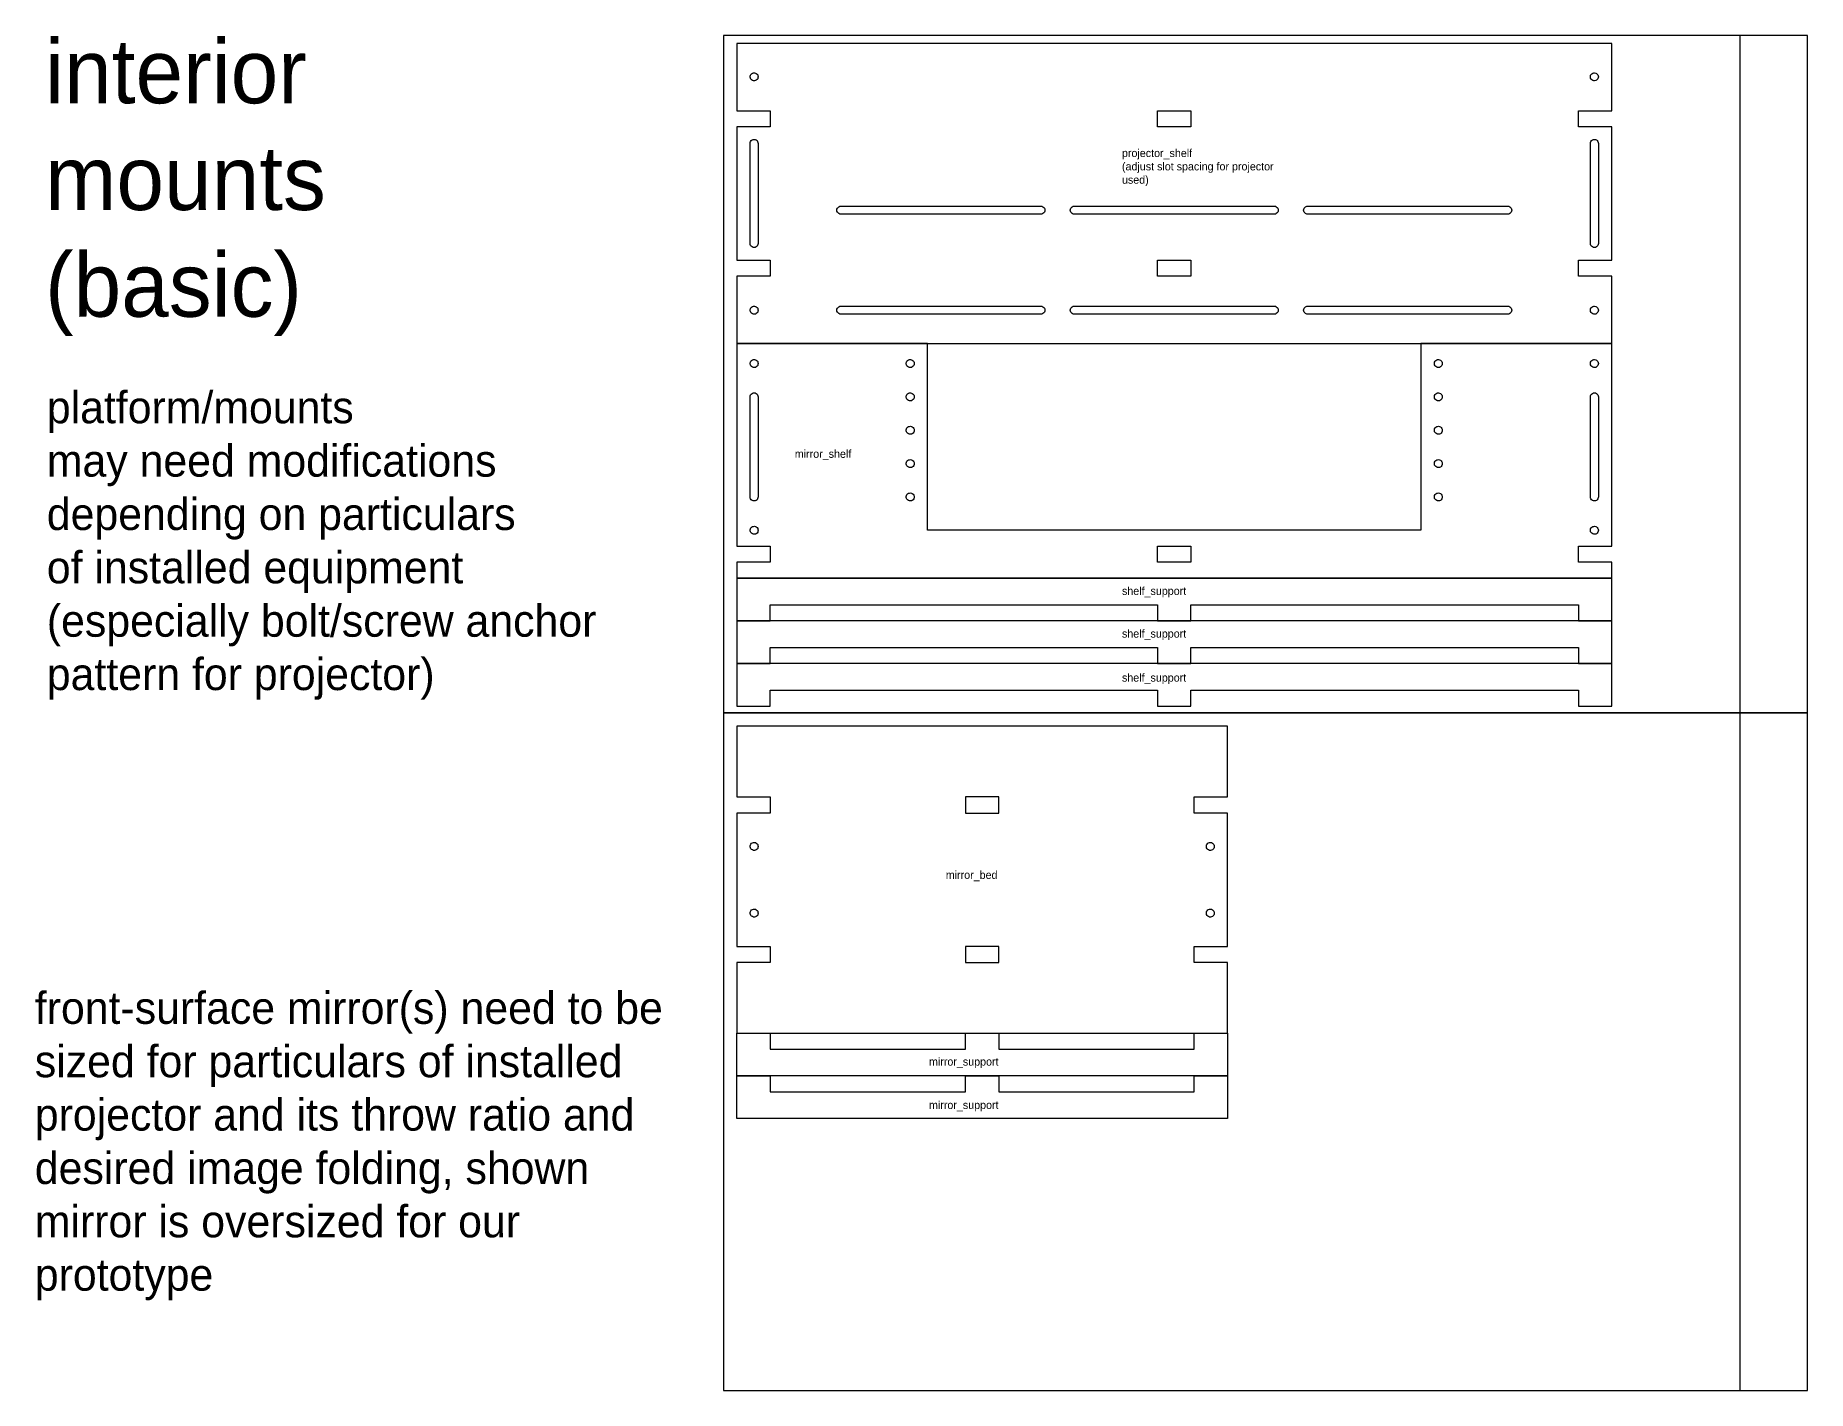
# Model space of a CAD drawing. Header units: millimetres. Extents: x -3535 to 20483, y -3090 to 7277.
# Drawn here: x 4103 to 5432, y 2494 to 3510 of the extents above; entities that cross this region are included whole.
import ezdxf

# ---------------------------------------------------------------- set-up
doc = ezdxf.new("R2010")
doc.units = ezdxf.units.MM
doc.header["$MEASUREMENT"] = 0
doc.layers.add('T_ANNO', color=6, linetype='Continuous', plot=False)
doc.layers.add('T_PART_NAME_NOPRINT', color=7, linetype='Continuous', plot=False)
doc.layers.add('T_CUT_HOLE_6MM', color=5, linetype='Continuous')
doc.layers.add('T_CUT_THRU', color=7, linetype='Continuous')

msp = doc.modelspace()

# ---------------------------------------------------------------- linework, layer by layer
at = {"layer": 'T_ANNO', "color": 5}
for p, q in [((5381.1, 3510.2), (5381.1, 3002.2)), ((5381.1, 3002.2), (5381.1, 2494.2))]:
    msp.add_line(p, q, dxfattribs=at)
at = {"layer": 'T_ANNO'}
for points in [[(4619.1, 3002.2), (5431.9, 3002.2), (5431.9, 3510.2), (4619.1, 3510.2)], [(4619.1, 3002.2), (5431.9, 3002.2), (5431.9, 3510.2), (4619.1, 3510.2)], [(4619.1, 2494.2), (5431.9, 2494.2), (5431.9, 3002.2), (4619.1, 3002.2)], [(4619.1, 2494.2), (5431.9, 2494.2), (5431.9, 3002.2), (4619.1, 3002.2)]]:
    msp.add_lwpolyline(points, close=True, dxfattribs=at)
at = {"layer": 'T_CUT_HOLE_6MM'}
for points in [[(4643.1, 3476.3), (4642.3, 3476.2), (4641.6, 3476.2), (4640.9, 3476.5), (4640.2, 3476.9), (4639.7, 3477.4), (4639.3, 3478.1), (4639.2, 3478.8), (4639.2, 3479.6), (4639.3, 3480.3), (4639.7, 3480.9), (4640.2, 3481.5), (4640.9, 3481.9), (4641.6, 3482.1), (4642.3, 3482.2), (4643.1, 3482), (4643.7, 3481.7), (4644.3, 3481.2), (4644.8, 3480.6), (4645, 3479.9), (4645.1, 3479.2), (4645, 3478.4), (4644.8, 3477.7), (4644.3, 3477.1), (4643.7, 3476.6)], [(5273.1, 3476.3), (5272.3, 3476.2), (5271.6, 3476.2), (5270.9, 3476.5), (5270.2, 3476.9), (5269.7, 3477.4), (5269.3, 3478.1), (5269.2, 3478.8), (5269.2, 3479.6), (5269.3, 3480.3), (5269.7, 3480.9), (5270.2, 3481.5), (5270.9, 3481.9), (5271.6, 3482.1), (5272.3, 3482.2), (5273.1, 3482), (5273.7, 3481.7), (5274.3, 3481.2), (5274.8, 3480.6), (5275, 3479.9), (5275.1, 3479.2), (5275, 3478.4), (5274.8, 3477.7), (5274.3, 3477.1), (5273.7, 3476.6)], [(4643.1, 3301.3), (4642.3, 3301.2), (4641.6, 3301.2), (4640.9, 3301.5), (4640.2, 3301.9), (4639.7, 3302.4), (4639.3, 3303.1), (4639.2, 3303.8), (4639.2, 3304.6), (4639.3, 3305.3), (4639.7, 3305.9), (4640.2, 3306.5), (4640.9, 3306.9), (4641.6, 3307.1), (4642.3, 3307.2), (4643.1, 3307), (4643.7, 3306.7), (4644.3, 3306.2), (4644.8, 3305.6), (4645, 3304.9), (4645.1, 3304.2), (4645, 3303.4), (4644.8, 3302.7), (4644.3, 3302.1), (4643.7, 3301.6)], [(5273.1, 3301.3), (5272.3, 3301.2), (5271.6, 3301.2), (5270.9, 3301.5), (5270.2, 3301.9), (5269.7, 3302.4), (5269.3, 3303.1), (5269.2, 3303.8), (5269.2, 3304.6), (5269.3, 3305.3), (5269.7, 3305.9), (5270.2, 3306.5), (5270.9, 3306.9), (5271.6, 3307.1), (5272.3, 3307.2), (5273.1, 3307), (5273.7, 3306.7), (5274.3, 3306.2), (5274.8, 3305.6), (5275, 3304.9), (5275.1, 3304.2), (5275, 3303.4), (5274.8, 3302.7), (5274.3, 3302.1), (5273.7, 3301.6)], [(4643.1, 3261.3), (4642.3, 3261.2), (4641.6, 3261.2), (4640.9, 3261.5), (4640.2, 3261.9), (4639.7, 3262.4), (4639.3, 3263.1), (4639.2, 3263.8), (4639.2, 3264.6), (4639.3, 3265.3), (4639.7, 3265.9), (4640.2, 3266.5), (4640.9, 3266.9), (4641.6, 3267.1), (4642.3, 3267.2), (4643.1, 3267), (4643.7, 3266.7), (4644.3, 3266.2), (4644.8, 3265.6), (4645, 3264.9), (4645.1, 3264.2), (4645, 3263.4), (4644.8, 3262.7), (4644.3, 3262.1), (4643.7, 3261.6)], [(4760.1, 3261.3), (4759.3, 3261.2), (4758.6, 3261.2), (4757.9, 3261.5), (4757.2, 3261.9), (4756.7, 3262.4), (4756.3, 3263.1), (4756.2, 3263.8), (4756.2, 3264.6), (4756.3, 3265.3), (4756.7, 3265.9), (4757.2, 3266.5), (4757.9, 3266.9), (4758.6, 3267.1), (4759.3, 3267.2), (4760.1, 3267), (4760.7, 3266.7), (4761.3, 3266.2), (4761.8, 3265.6), (4762, 3264.9), (4762.1, 3264.2), (4762, 3263.4), (4761.8, 3262.7), (4761.3, 3262.1), (4760.7, 3261.6)], [(5156.1, 3261.3), (5155.3, 3261.2), (5154.6, 3261.2), (5153.9, 3261.5), (5153.2, 3261.9), (5152.7, 3262.4), (5152.3, 3263.1), (5152.2, 3263.8), (5152.2, 3264.6), (5152.3, 3265.3), (5152.7, 3265.9), (5153.2, 3266.5), (5153.9, 3266.9), (5154.6, 3267.1), (5155.3, 3267.2), (5156.1, 3267), (5156.7, 3266.7), (5157.3, 3266.2), (5157.8, 3265.6), (5158, 3264.9), (5158.1, 3264.2), (5158, 3263.4), (5157.8, 3262.7), (5157.3, 3262.1), (5156.7, 3261.6)], [(5273.1, 3261.3), (5272.3, 3261.2), (5271.6, 3261.2), (5270.9, 3261.5), (5270.2, 3261.9), (5269.7, 3262.4), (5269.3, 3263.1), (5269.2, 3263.8), (5269.2, 3264.6), (5269.3, 3265.3), (5269.7, 3265.9), (5270.2, 3266.5), (5270.9, 3266.9), (5271.6, 3267.1), (5272.3, 3267.2), (5273.1, 3267), (5273.7, 3266.7), (5274.3, 3266.2), (5274.8, 3265.6), (5275, 3264.9), (5275.1, 3264.2), (5275, 3263.4), (5274.8, 3262.7), (5274.3, 3262.1), (5273.7, 3261.6)], [(4760.1, 3236.3), (4759.3, 3236.2), (4758.6, 3236.2), (4757.9, 3236.5), (4757.2, 3236.9), (4756.7, 3237.4), (4756.3, 3238.1), (4756.2, 3238.8), (4756.2, 3239.6), (4756.3, 3240.3), (4756.7, 3240.9), (4757.2, 3241.5), (4757.9, 3241.9), (4758.6, 3242.1), (4759.3, 3242.2), (4760.1, 3242), (4760.7, 3241.7), (4761.3, 3241.2), (4761.8, 3240.6), (4762, 3239.9), (4762.1, 3239.2), (4762, 3238.4), (4761.8, 3237.7), (4761.3, 3237.1), (4760.7, 3236.6)], [(5156.1, 3236.3), (5155.3, 3236.2), (5154.6, 3236.2), (5153.9, 3236.5), (5153.2, 3236.9), (5152.7, 3237.4), (5152.3, 3238.1), (5152.2, 3238.8), (5152.2, 3239.6), (5152.3, 3240.3), (5152.7, 3240.9), (5153.2, 3241.5), (5153.9, 3241.9), (5154.6, 3242.1), (5155.3, 3242.2), (5156.1, 3242), (5156.7, 3241.7), (5157.3, 3241.2), (5157.8, 3240.6), (5158, 3239.9), (5158.1, 3239.2), (5158, 3238.4), (5157.8, 3237.7), (5157.3, 3237.1), (5156.7, 3236.6)], [(4760.1, 3211.3), (4759.3, 3211.2), (4758.6, 3211.2), (4757.9, 3211.5), (4757.2, 3211.9), (4756.7, 3212.4), (4756.3, 3213.1), (4756.2, 3213.8), (4756.2, 3214.6), (4756.3, 3215.3), (4756.7, 3215.9), (4757.2, 3216.5), (4757.9, 3216.9), (4758.6, 3217.1), (4759.3, 3217.2), (4760.1, 3217), (4760.7, 3216.7), (4761.3, 3216.2), (4761.8, 3215.6), (4762, 3214.9), (4762.1, 3214.2), (4762, 3213.4), (4761.8, 3212.7), (4761.3, 3212.1), (4760.7, 3211.6)], [(5156.1, 3211.3), (5155.3, 3211.2), (5154.6, 3211.2), (5153.9, 3211.5), (5153.2, 3211.9), (5152.7, 3212.4), (5152.3, 3213.1), (5152.2, 3213.8), (5152.2, 3214.6), (5152.3, 3215.3), (5152.7, 3215.9), (5153.2, 3216.5), (5153.9, 3216.9), (5154.6, 3217.1), (5155.3, 3217.2), (5156.1, 3217), (5156.7, 3216.7), (5157.3, 3216.2), (5157.8, 3215.6), (5158, 3214.9), (5158.1, 3214.2), (5158, 3213.4), (5157.8, 3212.7), (5157.3, 3212.1), (5156.7, 3211.6)], [(4760.1, 3186.3), (4759.3, 3186.2), (4758.6, 3186.2), (4757.9, 3186.5), (4757.2, 3186.9), (4756.7, 3187.4), (4756.3, 3188.1), (4756.2, 3188.8), (4756.2, 3189.6), (4756.3, 3190.3), (4756.7, 3190.9), (4757.2, 3191.5), (4757.9, 3191.9), (4758.6, 3192.1), (4759.3, 3192.2), (4760.1, 3192), (4760.7, 3191.7), (4761.3, 3191.2), (4761.8, 3190.6), (4762, 3189.9), (4762.1, 3189.2), (4762, 3188.4), (4761.8, 3187.7), (4761.3, 3187.1), (4760.7, 3186.6)], [(5156.1, 3186.3), (5155.3, 3186.2), (5154.6, 3186.2), (5153.9, 3186.5), (5153.2, 3186.9), (5152.7, 3187.4), (5152.3, 3188.1), (5152.2, 3188.8), (5152.2, 3189.6), (5152.3, 3190.3), (5152.7, 3190.9), (5153.2, 3191.5), (5153.9, 3191.9), (5154.6, 3192.1), (5155.3, 3192.2), (5156.1, 3192), (5156.7, 3191.7), (5157.3, 3191.2), (5157.8, 3190.6), (5158, 3189.9), (5158.1, 3189.2), (5158, 3188.4), (5157.8, 3187.7), (5157.3, 3187.1), (5156.7, 3186.6)], [(4760.1, 3161.3), (4759.3, 3161.2), (4758.6, 3161.2), (4757.9, 3161.5), (4757.2, 3161.9), (4756.7, 3162.4), (4756.3, 3163.1), (4756.2, 3163.8), (4756.2, 3164.6), (4756.3, 3165.3), (4756.7, 3165.9), (4757.2, 3166.5), (4757.9, 3166.9), (4758.6, 3167.1), (4759.3, 3167.2), (4760.1, 3167), (4760.7, 3166.7), (4761.3, 3166.2), (4761.8, 3165.6), (4762, 3164.9), (4762.1, 3164.2), (4762, 3163.4), (4761.8, 3162.7), (4761.3, 3162.1), (4760.7, 3161.6)], [(5156.1, 3161.3), (5155.3, 3161.2), (5154.6, 3161.2), (5153.9, 3161.5), (5153.2, 3161.9), (5152.7, 3162.4), (5152.3, 3163.1), (5152.2, 3163.8), (5152.2, 3164.6), (5152.3, 3165.3), (5152.7, 3165.9), (5153.2, 3166.5), (5153.9, 3166.9), (5154.6, 3167.1), (5155.3, 3167.2), (5156.1, 3167), (5156.7, 3166.7), (5157.3, 3166.2), (5157.8, 3165.6), (5158, 3164.9), (5158.1, 3164.2), (5158, 3163.4), (5157.8, 3162.7), (5157.3, 3162.1), (5156.7, 3161.6)], [(4643.1, 3136.3), (4642.3, 3136.2), (4641.6, 3136.2), (4640.9, 3136.5), (4640.2, 3136.9), (4639.7, 3137.4), (4639.3, 3138.1), (4639.2, 3138.8), (4639.2, 3139.6), (4639.3, 3140.3), (4639.7, 3140.9), (4640.2, 3141.5), (4640.9, 3141.9), (4641.6, 3142.1), (4642.3, 3142.2), (4643.1, 3142), (4643.7, 3141.7), (4644.3, 3141.2), (4644.8, 3140.6), (4645, 3139.9), (4645.1, 3139.2), (4645, 3138.4), (4644.8, 3137.7), (4644.3, 3137.1), (4643.7, 3136.6)], [(5273.1, 3136.3), (5272.3, 3136.2), (5271.6, 3136.2), (5270.9, 3136.5), (5270.2, 3136.9), (5269.7, 3137.4), (5269.3, 3138.1), (5269.2, 3138.8), (5269.2, 3139.6), (5269.3, 3140.3), (5269.7, 3140.9), (5270.2, 3141.5), (5270.9, 3141.9), (5271.6, 3142.1), (5272.3, 3142.2), (5273.1, 3142), (5273.7, 3141.7), (5274.3, 3141.2), (5274.8, 3140.6), (5275, 3139.9), (5275.1, 3139.2), (5275, 3138.4), (5274.8, 3137.7), (5274.3, 3137.1), (5273.7, 3136.6)], [(4643.1, 2899.3), (4642.3, 2899.2), (4641.6, 2899.2), (4640.9, 2899.5), (4640.2, 2899.9), (4639.7, 2900.4), (4639.3, 2901.1), (4639.2, 2901.8), (4639.2, 2902.6), (4639.3, 2903.3), (4639.7, 2903.9), (4640.2, 2904.5), (4640.9, 2904.9), (4641.6, 2905.1), (4642.3, 2905.2), (4643.1, 2905), (4643.7, 2904.7), (4644.3, 2904.2), (4644.8, 2903.6), (4645, 2902.9), (4645.1, 2902.2), (4645, 2901.4), (4644.8, 2900.7), (4644.3, 2900.1), (4643.7, 2899.6)], [(4985.1, 2899.3), (4984.3, 2899.2), (4983.6, 2899.2), (4982.9, 2899.5), (4982.2, 2899.9), (4981.7, 2900.4), (4981.3, 2901.1), (4981.2, 2901.8), (4981.2, 2902.6), (4981.3, 2903.3), (4981.7, 2903.9), (4982.2, 2904.5), (4982.9, 2904.9), (4983.6, 2905.1), (4984.3, 2905.2), (4985.1, 2905), (4985.7, 2904.7), (4986.3, 2904.2), (4986.8, 2903.6), (4987, 2902.9), (4987.1, 2902.2), (4987, 2901.4), (4986.8, 2900.7), (4986.3, 2900.1), (4985.7, 2899.6)], [(4643.1, 2849.3), (4642.3, 2849.2), (4641.6, 2849.2), (4640.9, 2849.5), (4640.2, 2849.9), (4639.7, 2850.4), (4639.3, 2851.1), (4639.2, 2851.8), (4639.2, 2852.6), (4639.3, 2853.3), (4639.7, 2853.9), (4640.2, 2854.5), (4640.9, 2854.9), (4641.6, 2855.1), (4642.3, 2855.2), (4643.1, 2855), (4643.7, 2854.7), (4644.3, 2854.2), (4644.8, 2853.6), (4645, 2852.9), (4645.1, 2852.2), (4645, 2851.4), (4644.8, 2850.7), (4644.3, 2850.1), (4643.7, 2849.6)], [(4985.1, 2849.3), (4984.3, 2849.2), (4983.6, 2849.2), (4982.9, 2849.5), (4982.2, 2849.9), (4981.7, 2850.4), (4981.3, 2851.1), (4981.2, 2851.8), (4981.2, 2852.6), (4981.3, 2853.3), (4981.7, 2853.9), (4982.2, 2854.5), (4982.9, 2854.9), (4983.6, 2855.1), (4984.3, 2855.2), (4985.1, 2855), (4985.7, 2854.7), (4986.3, 2854.2), (4986.8, 2853.6), (4987, 2852.9), (4987.1, 2852.2), (4987, 2851.4), (4986.8, 2850.7), (4986.3, 2850.1), (4985.7, 2849.6)]]:
    msp.add_lwpolyline(points, close=True, dxfattribs=at)
at = {"layer": 'T_CUT_THRU'}
for points in [[(4629.1, 3453.7), (4654.1, 3453.7), (4654.1, 3441.7), (4629.1, 3441.7), (4629.1, 3341.7), (4654.1, 3341.7), (4654.1, 3329.7), (4629.1, 3329.7), (4629.1, 3279.2), (5285.1, 3279.2), (5285.1, 3329.7), (5260.1, 3329.7), (5260.1, 3341.7), (5285.1, 3341.7), (5285.1, 3441.7), (5260.1, 3441.7), (5260.1, 3453.7), (5285.1, 3453.7), (5285.1, 3504.2), (4629.1, 3504.2)], [(4969.6, 3453.7), (4969.6, 3441.7), (4944.6, 3441.7), (4944.6, 3453.7)], [(4645.1, 3429.2), (4645.1, 3354.2), (4645, 3353.4), (4644.7, 3352.7), (4644.3, 3352.1), (4643.6, 3351.6), (4642.9, 3351.3), (4642.1, 3351.2), (4641.4, 3351.3), (4640.6, 3351.6), (4640, 3352.1), (4639.5, 3352.7), (4639.2, 3353.4), (4639.1, 3354.2), (4639.1, 3429.2), (4639.2, 3430), (4639.5, 3430.7), (4640, 3431.3), (4640.6, 3431.8), (4641.4, 3432.1), (4642.1, 3432.2), (4642.9, 3432.1), (4643.6, 3431.8), (4644.3, 3431.3), (4644.7, 3430.7), (4645, 3430)], [(5275.1, 3429.2), (5275.1, 3354.2), (5275, 3353.4), (5274.7, 3352.7), (5274.3, 3352.1), (5273.6, 3351.6), (5272.9, 3351.3), (5272.1, 3351.2), (5271.4, 3351.3), (5270.6, 3351.6), (5270, 3352.1), (5269.5, 3352.7), (5269.2, 3353.4), (5269.1, 3354.2), (5269.1, 3429.2), (5269.2, 3430), (5269.5, 3430.7), (5270, 3431.3), (5270.6, 3431.8), (5271.4, 3432.1), (5272.1, 3432.2), (5272.9, 3432.1), (5273.6, 3431.8), (5274.3, 3431.3), (5274.7, 3430.7), (5275, 3430)], [(4707.1, 3382.2), (4857.1, 3382.2), (4857.9, 3382.1), (4858.6, 3381.8), (4859.3, 3381.3), (4859.7, 3380.7), (4860, 3380), (4860.1, 3379.2), (4860, 3378.4), (4859.7, 3377.7), (4859.3, 3377.1), (4858.6, 3376.6), (4857.9, 3376.3), (4857.1, 3376.2), (4707.1, 3376.2), (4706.4, 3376.3), (4705.6, 3376.6), (4705, 3377.1), (4704.5, 3377.7), (4704.2, 3378.4), (4704.1, 3379.2), (4704.2, 3380), (4704.5, 3380.7), (4705, 3381.3), (4705.6, 3381.8), (4706.4, 3382.1)], [(4882.1, 3382.2), (5032.1, 3382.2), (5032.9, 3382.1), (5033.6, 3381.8), (5034.3, 3381.3), (5034.7, 3380.7), (5035, 3380), (5035.1, 3379.2), (5035, 3378.4), (5034.7, 3377.7), (5034.3, 3377.1), (5033.6, 3376.6), (5032.9, 3376.3), (5032.1, 3376.2), (4882.1, 3376.2), (4881.4, 3376.3), (4880.6, 3376.6), (4880, 3377.1), (4879.5, 3377.7), (4879.2, 3378.4), (4879.1, 3379.2), (4879.2, 3380), (4879.5, 3380.7), (4880, 3381.3), (4880.6, 3381.8), (4881.4, 3382.1)], [(5057.1, 3382.2), (5207.1, 3382.2), (5207.9, 3382.1), (5208.6, 3381.8), (5209.3, 3381.3), (5209.7, 3380.7), (5210, 3380), (5210.1, 3379.2), (5210, 3378.4), (5209.7, 3377.7), (5209.3, 3377.1), (5208.6, 3376.6), (5207.9, 3376.3), (5207.1, 3376.2), (5057.1, 3376.2), (5056.4, 3376.3), (5055.6, 3376.6), (5055, 3377.1), (5054.5, 3377.7), (5054.2, 3378.4), (5054.1, 3379.2), (5054.2, 3380), (5054.5, 3380.7), (5055, 3381.3), (5055.6, 3381.8), (5056.4, 3382.1)], [(4969.6, 3341.7), (4969.6, 3329.7), (4944.6, 3329.7), (4944.6, 3341.7)], [(4707.1, 3307.2), (4857.1, 3307.2), (4857.9, 3307.1), (4858.6, 3306.8), (4859.3, 3306.3), (4859.7, 3305.7), (4860, 3305), (4860.1, 3304.2), (4860, 3303.4), (4859.7, 3302.7), (4859.3, 3302.1), (4858.6, 3301.6), (4857.9, 3301.3), (4857.1, 3301.2), (4707.1, 3301.2), (4706.4, 3301.3), (4705.6, 3301.6), (4705, 3302.1), (4704.5, 3302.7), (4704.2, 3303.4), (4704.1, 3304.2), (4704.2, 3305), (4704.5, 3305.7), (4705, 3306.3), (4705.6, 3306.8), (4706.4, 3307.1)], [(4882.1, 3307.2), (5032.1, 3307.2), (5032.9, 3307.1), (5033.6, 3306.8), (5034.3, 3306.3), (5034.7, 3305.7), (5035, 3305), (5035.1, 3304.2), (5035, 3303.4), (5034.7, 3302.7), (5034.3, 3302.1), (5033.6, 3301.6), (5032.9, 3301.3), (5032.1, 3301.2), (4882.1, 3301.2), (4881.4, 3301.3), (4880.6, 3301.6), (4880, 3302.1), (4879.5, 3302.7), (4879.2, 3303.4), (4879.1, 3304.2), (4879.2, 3305), (4879.5, 3305.7), (4880, 3306.3), (4880.6, 3306.8), (4881.4, 3307.1)], [(5057.1, 3307.2), (5207.1, 3307.2), (5207.9, 3307.1), (5208.6, 3306.8), (5209.3, 3306.3), (5209.7, 3305.7), (5210, 3305), (5210.1, 3304.2), (5210, 3303.4), (5209.7, 3302.7), (5209.3, 3302.1), (5208.6, 3301.6), (5207.9, 3301.3), (5207.1, 3301.2), (5057.1, 3301.2), (5056.4, 3301.3), (5055.6, 3301.6), (5055, 3302.1), (5054.5, 3302.7), (5054.2, 3303.4), (5054.1, 3304.2), (5054.2, 3305), (5054.5, 3305.7), (5055, 3306.3), (5055.6, 3306.8), (5056.4, 3307.1)], [(4629.1, 3127.2), (4654.1, 3127.2), (4654.1, 3115.2), (4629.1, 3115.2), (4629.1, 3103.2), (5285.1, 3103.2), (5285.1, 3115.2), (5260.1, 3115.2), (5260.1, 3127.2), (5285.1, 3127.2), (5285.1, 3279.2), (5142.1, 3279.2), (5142.1, 3139.2), (4772.1, 3139.2), (4772.1, 3279.2), (4629.1, 3279.2)], [(4645.1, 3239.2), (4645.1, 3164.2), (4645, 3163.4), (4644.7, 3162.7), (4644.3, 3162.1), (4643.6, 3161.6), (4642.9, 3161.3), (4642.1, 3161.2), (4641.4, 3161.3), (4640.6, 3161.6), (4640, 3162.1), (4639.5, 3162.7), (4639.2, 3163.4), (4639.1, 3164.2), (4639.1, 3239.2), (4639.2, 3240), (4639.5, 3240.7), (4640, 3241.3), (4640.6, 3241.8), (4641.4, 3242.1), (4642.1, 3242.2), (4642.9, 3242.1), (4643.6, 3241.8), (4644.3, 3241.3), (4644.7, 3240.7), (4645, 3240)], [(5275.1, 3239.2), (5275.1, 3164.2), (5275, 3163.4), (5274.7, 3162.7), (5274.3, 3162.1), (5273.6, 3161.6), (5272.9, 3161.3), (5272.1, 3161.2), (5271.4, 3161.3), (5270.6, 3161.6), (5270, 3162.1), (5269.5, 3162.7), (5269.2, 3163.4), (5269.1, 3164.2), (5269.1, 3239.2), (5269.2, 3240), (5269.5, 3240.7), (5270, 3241.3), (5270.6, 3241.8), (5271.4, 3242.1), (5272.1, 3242.2), (5272.9, 3242.1), (5273.6, 3241.8), (5274.3, 3241.3), (5274.7, 3240.7), (5275, 3240)], [(4969.6, 3127.2), (4969.6, 3115.2), (4944.6, 3115.2), (4944.6, 3127.2)], [(4629.1, 3071.2), (4654.1, 3071.2), (4654.1, 3083.2), (4944.6, 3083.2), (4944.6, 3071.2), (4969.6, 3071.2), (4969.6, 3083.2), (5260.1, 3083.2), (5260.1, 3071.2), (5285.1, 3071.2), (5285.1, 3103.2), (4629.1, 3103.2)], [(4629.1, 3039.2), (4654.1, 3039.2), (4654.1, 3051.2), (4944.6, 3051.2), (4944.6, 3039.2), (4969.6, 3039.2), (4969.6, 3051.2), (5260.1, 3051.2), (5260.1, 3039.2), (5285.1, 3039.2), (5285.1, 3071.2), (4629.1, 3071.2)], [(4629.1, 3007.2), (4654.1, 3007.2), (4654.1, 3019.2), (4944.6, 3019.2), (4944.6, 3007.2), (4969.6, 3007.2), (4969.6, 3019.2), (5260.1, 3019.2), (5260.1, 3007.2), (5285.1, 3007.2), (5285.1, 3039.2), (4629.1, 3039.2)], [(4629.1, 2939.2), (4654.1, 2939.2), (4654.1, 2927.2), (4629.1, 2927.2), (4629.1, 2827.2), (4654.1, 2827.2), (4654.1, 2815.2), (4629.1, 2815.2), (4629.1, 2762.2), (4997.1, 2762.2), (4997.1, 2815.2), (4972.1, 2815.2), (4972.1, 2827.2), (4997.1, 2827.2), (4997.1, 2927.2), (4972.1, 2927.2), (4972.1, 2939.2), (4997.1, 2939.2), (4997.1, 2992.2), (4629.1, 2992.2)], [(4800.6, 2939.2), (4800.6, 2927.2), (4825.6, 2927.2), (4825.6, 2939.2)], [(4800.6, 2827.2), (4800.6, 2815.2), (4825.6, 2815.2), (4825.6, 2827.2)], [(4629.1, 2762.2), (4654.1, 2762.2), (4654.1, 2750.2), (4800.6, 2750.2), (4800.6, 2762.2), (4825.6, 2762.2), (4825.6, 2750.2), (4972.1, 2750.2), (4972.1, 2762.2), (4997.1, 2762.2), (4997.1, 2730.2), (4629.1, 2730.2)], [(4629.1, 2730.2), (4654.1, 2730.2), (4654.1, 2718.2), (4800.6, 2718.2), (4800.6, 2730.2), (4825.6, 2730.2), (4825.6, 2718.2), (4972.1, 2718.2), (4972.1, 2730.2), (4997.1, 2730.2), (4997.1, 2698.2), (4629.1, 2698.2)]]:
    msp.add_lwpolyline(points, close=True, dxfattribs=at)

# ---------------------------------------------------------------- texts
at = {"layer": 'T_ANNO', "attachment_point": 1}
for s, width, gutter_width, heights, insert, char_height in [('interior\\Pmounts\\P(basic)', 30.657, 50, [0], (4110.5, 3507.3), 48), ('\\A1;platform/mounts \\Pmay need modifications \\Pdepending on particulars\\Pof installed equipment (especially bolt/screw anchor pattern for projector)', 442.118, 254.5, [587], (4111.8, 3243.4), 24), ('\\A1;front-surface mirror(s) need to be sized for particulars of installed projector and its throw ratio and desired image folding, shown mirror is oversized for our prototype', 480.621, 254.5, [582.7], (4102.8, 2793.1), 24)]:
    msp.add_mtext_dynamic_manual_height_columns(s, width=width, gutter_width=gutter_width, heights=heights, dxfattribs=dict(at, insert=insert, char_height=char_height))
at = {"layer": 'T_PART_NAME_NOPRINT', "char_height": 6, "attachment_point": 1}
for s, width, heights, insert in [('projector_shelf\\P(adjust slot spacing for projector used)', 117.862, [68.8], (4917.9, 3425)), ('mirror_shelf', 117.862, [68.8], (4672.6, 3199.5)), ('shelf_support', 156.057, [54.7], (4917.9, 3096.7)), ('shelf_support', 156.057, [54.7], (4917.9, 3064.7)), ('shelf_support', 156.057, [54.7], (4917.9, 3031.7)), ('mirror_bed', 117.862, [68.8], (4785.8, 2883.8)), ('mirror_support', 117.862, [68.8], (4773.2, 2743.8)), ('mirror_support', 117.862, [68.8], (4773.2, 2711.3))]:
    msp.add_mtext_dynamic_manual_height_columns(s, width=width, gutter_width=50, heights=heights, dxfattribs=dict(at, insert=insert))

doc.saveas('drawing.dxf')
